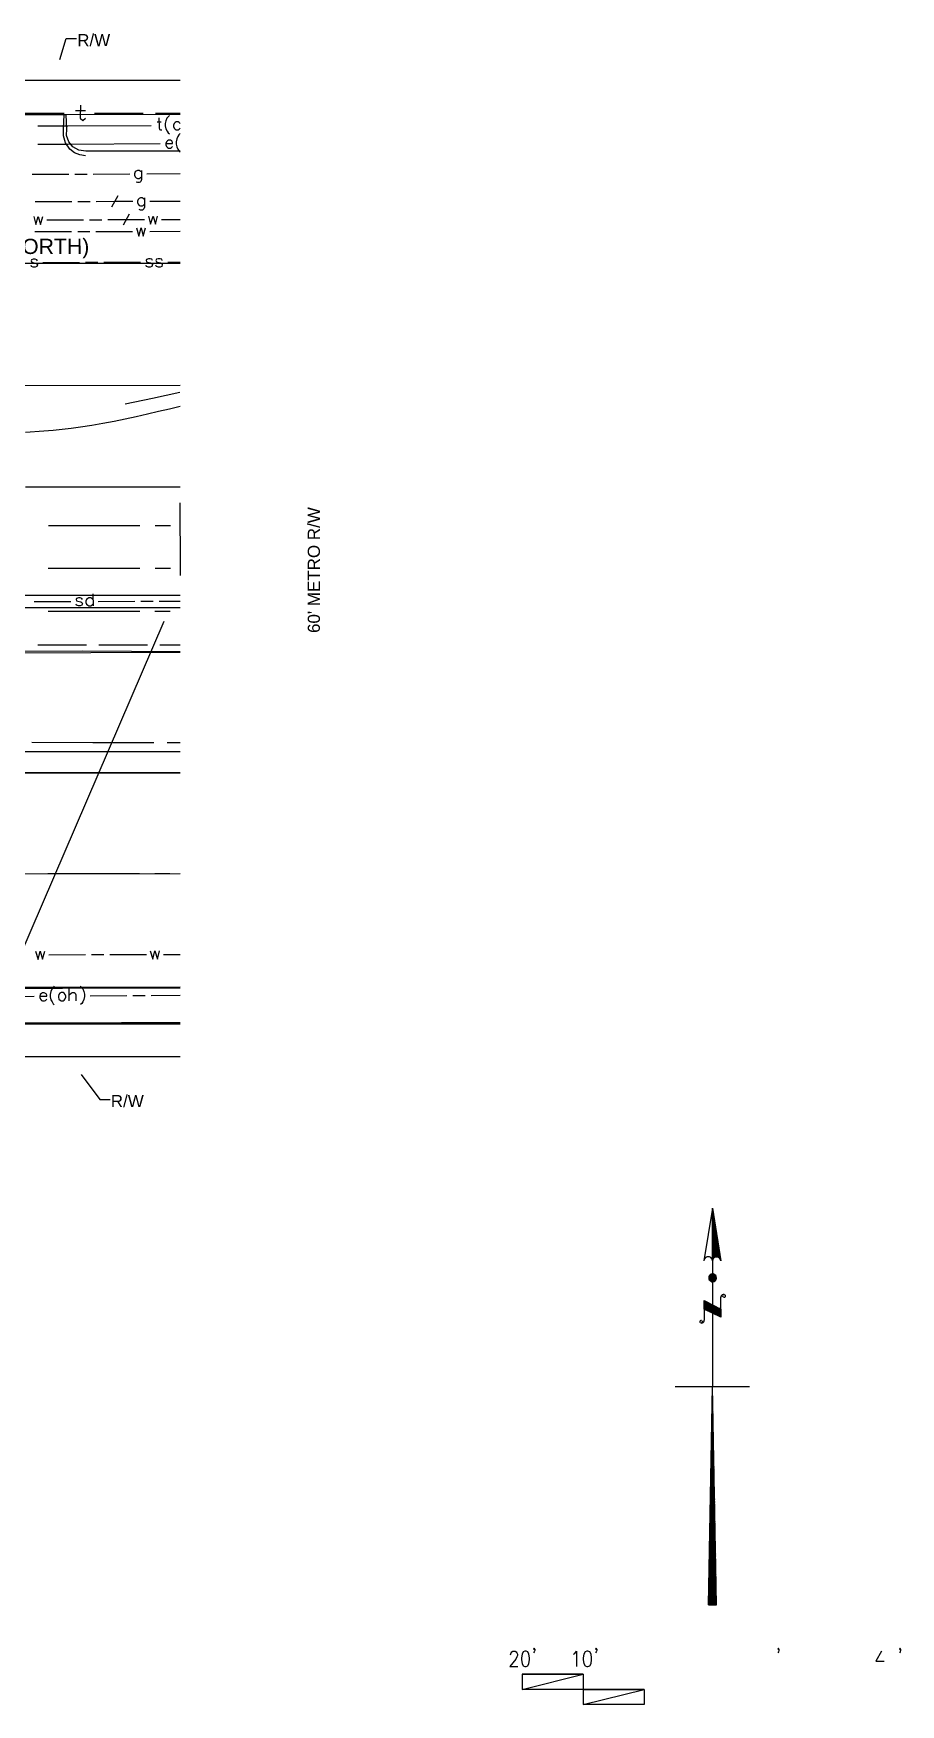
# Model space of a CAD drawing. Header units: feet. Extents: x 0 to 650, y -1 to 438.
# Drawn here: x 507.4 to 649.5, y 78.5 to 352.4 of the extents above; entities that cross this region are included whole.
import ezdxf

# ---------------------------------------------------------------- set-up
doc = ezdxf.new("R2010")
doc.units = ezdxf.units.FT
for name, color, linetype in [('AGUA', 5, 'CONTINUOUS'), ('AGUA_ABANDONADO', 8, 'CONTINUOUS'), ('ALCANTARILLADO', 3, 'CONTINUOUS'), ('ANOTACION', 8, 'CONTINUOUS'), ('DRENAJE_PLUVIAL', 3, 'CONTINUOUS'), ('EJE_VIA', 7, 'CONTINUOUS'), ('ELECTRICO_AEREO', 1, 'CONTINUOUS'), ('ESTRUCTURAS', 7, 'CONTINUOUS'), ('GAS', 2, 'CONTINUOUS'), ('GAS_ABANDONADO', 8, 'CONTINUOUS'), ('METRO_RW', 140, 'CONTINUOUS'), ('TELECOM', 30, 'CONTINUOUS'), ('TELECOM_AEREO', 30, 'CONTINUOUS'), ('TOPO', 8, 'CONTINUOUS')]:
    doc.layers.add(name, color=color, linetype=linetype)
doc.styles.add('CAD_TEXT', font='Arial')
doc.styles.add('OpenSansCondensed-Light', font='OpenSansCondensed-Light.ttf')
doc.dimstyles.new('EZDXF', dxfattribs={"dimtxt": 0.25, "dimasz": 0.175, "dimexe": 0.375, "dimexo": 0.125, "dimgap": 0.1, "dimtad": 1, "dimlfac": 100, "dimzin": 12, "dimdsep": 46, "dimtxsty": 'OpenSansCondensed-Light', "dimblk": 'ARCHTICK', "dimcen": 2.5, "dimazin": 3, "dimtfac": 0.5, "dimtmove": 2, "dimatfit": 3})

# ---------------------------------------------------------------- blocks, each defined once
blk = doc.blocks.new('_ARCHTICK')
at = {"color": 0, "linetype": 'BYBLOCK', "const_width": 0.15}
blk.add_lwpolyline([(-0.5, -0.5), (0.5, 0.5)], dxfattribs=at)

msp = doc.modelspace()

# ---------------------------------------------------------------- linework, layer by layer
at = {"layer": 'AGUA'}
for p, q in [((507.67, 319.9), (513.67, 319.9)), ((514.67, 319.9), (516.67, 319.9)), ((517.67, 319.9), (523.67, 319.93)), ((526.47, 319.93), (531.47, 319.97)), ((509.93, 201.4), (515.93, 201.43)), ((516.93, 201.43), (518.93, 201.43)), ((519.93, 201.43), (525.93, 201.47)), ((528.73, 201.47), (531.47, 201.47))]:
    msp.add_line(p, q, dxfattribs=at)
for points in [[(524.3, 320.5), (524.67, 319.17), (525.07, 320.5), (525.43, 319.17), (525.8, 320.5)], [(507.77, 201.97), (508.17, 200.63), (508.53, 202), (508.93, 200.67), (509.3, 202)], [(526.57, 202.03), (526.97, 200.7), (527.33, 202.03), (527.73, 200.7), (528.1, 202.03)]]:
    msp.add_lwpolyline(points, dxfattribs=at)
at = {"layer": 'AGUA_ABANDONADO'}
for p, q in [((509.63, 321.83), (515.63, 321.83)), ((516.63, 321.83), (518.63, 321.83)), ((519.63, 321.87), (522.63, 321.87)), ((523.13, 322.77), (522.1, 320.93)), ((522.63, 321.87), (525.63, 321.87)), ((528.43, 321.87), (531.47, 321.9))]:
    msp.add_line(p, q, dxfattribs=at)
for points in [[(507.47, 322.4), (507.83, 321.07), (508.2, 322.4), (508.6, 321.07), (508.97, 322.4)], [(526.27, 322.43), (526.63, 321.1), (527.03, 322.43), (527.4, 321.1), (527.77, 322.43)]]:
    msp.add_lwpolyline(points, dxfattribs=at)
at = {"layer": 'ALCANTARILLADO'}
for p, q in [((508.97, 314.83), (514.97, 314.83)), ((515.97, 314.87), (517.97, 314.87)), ((518.97, 314.87), (524.97, 314.87)), ((529.47, 314.87), (531.47, 314.9))]:
    msp.add_line(p, q, dxfattribs=at)
for points in [[(508.07, 315.13), (507.97, 315.3), (507.7, 315.4), (507.4, 315.4), (507.1, 315.3), (507.03, 315.13), (507.1, 314.93), (507.3, 314.83), (507.77, 314.73), (507.97, 314.63), (508.07, 314.47), (507.97, 314.17), (507.7, 314.07), (507.4, 314.07), (507.1, 314.17), (507.03, 314.37)], [(526.93, 315.17), (526.83, 315.37), (526.53, 315.43), (526.27, 315.43), (525.97, 315.33), (525.87, 315.17), (525.97, 314.97), (526.17, 314.87), (526.63, 314.77), (526.83, 314.7), (526.93, 314.5), (526.83, 314.2), (526.57, 314.1), (526.27, 314.1), (525.97, 314.2), (525.87, 314.4)], [(528.53, 315.17), (528.47, 315.37), (528.17, 315.43), (527.87, 315.43), (527.6, 315.37), (527.5, 315.17), (527.6, 314.97), (527.8, 314.87), (528.27, 314.8), (528.47, 314.7), (528.53, 314.5), (528.47, 314.2), (528.17, 314.1), (527.9, 314.1), (527.6, 314.2), (527.5, 314.4)]]:
    msp.add_lwpolyline(points, dxfattribs=at)
at = {"layer": 'DRENAJE_PLUVIAL'}
for p, q in [((259.33, 260.2), (531.47, 260.33)), ((517.17, 260.57), (517.2, 258.57)), ((259.33, 258.2), (531.47, 258.33)), ((507.53, 259.3), (513.53, 259.3)), ((518.03, 259.3), (524.03, 259.33)), ((525.03, 259.33), (527.03, 259.33)), ((528.03, 259.33), (531.47, 259.33))]:
    msp.add_line(p, q, dxfattribs=at)
for points in [[(515.47, 259.6), (515.37, 259.8), (515.1, 259.9), (514.8, 259.9), (514.5, 259.8), (514.43, 259.6), (514.5, 259.4), (514.7, 259.33), (515.17, 259.23), (515.37, 259.13), (515.47, 258.93), (515.37, 258.67), (515.1, 258.57), (514.8, 258.57), (514.5, 258.67), (514.43, 258.83)], [(517.17, 259.6), (517, 259.8), (516.8, 259.9), (516.5, 259.9), (516.33, 259.8), (516.13, 259.6), (516.03, 259.33), (516.03, 259.13), (516.13, 258.83), (516.33, 258.67), (516.5, 258.57), (516.8, 258.57), (517, 258.67), (517.17, 258.83)]]:
    msp.add_lwpolyline(points, dxfattribs=at)
at = {"layer": 'EJE_VIA'}
for p, q in [((531.47, 314.67), (332.8, 314.57)), ((507.87, 314.67), (505.37, 314.67)), ((525.37, 314.67), (510.37, 314.67)), ((530.37, 314.67), (527.87, 314.67)), ((524.87, 264.67), (509.83, 264.67)), ((529.87, 264.67), (527.37, 264.67)), ((524.8, 214.67), (509.8, 214.67)), ((529.8, 214.67), (527.3, 214.67))]:
    msp.add_line(p, q, dxfattribs=at)
msp.add_lwpolyline([(531.47, 214.67), (331.77, 214.57), (131.87, 214.5)], dxfattribs=at)
at = {"layer": 'ELECTRICO_AEREO'}
for p, q in [((501.53, 194.53), (507.53, 194.6)), ((513.3, 193.87), (513.3, 195.87)), ((516.73, 194.67), (522.73, 194.7)), ((523.73, 194.7), (525.73, 194.73)), ((526.73, 194.73), (531.47, 194.77))]:
    msp.add_line(p, q, dxfattribs=at)
for points in [[(508.13, 334.23), (513.03, 334.23), (528.17, 334.33)], [(529.1, 334.33), (530.23, 334.33), (530.23, 334.53), (530.13, 334.7), (530.03, 334.8), (529.87, 334.9), (529.57, 334.9), (529.37, 334.8), (529.2, 334.6), (529.1, 334.33), (529.1, 334.13), (529.2, 333.87), (529.4, 333.67), (529.57, 333.57), (529.87, 333.57), (530.07, 333.67), (530.23, 333.87)], [(531.47, 335.97), (531.27, 335.77), (531.1, 335.47), (530.9, 335.1), (530.8, 334.63), (530.8, 334.23), (530.9, 333.77), (531.1, 333.4), (531.3, 333.1), (531.47, 332.9)], [(508.47, 194.6), (509.6, 194.6), (509.6, 194.8), (509.5, 195), (509.2, 195.17), (508.93, 195.17), (508.73, 195.07), (508.53, 194.87), (508.47, 194.6), (508.47, 194.4), (508.57, 194.13), (508.73, 193.93), (508.93, 193.83), (509.23, 193.83), (509.4, 193.93), (509.6, 194.13)], [(510.83, 196.23), (510.63, 196.03), (510.43, 195.77), (510.27, 195.37), (510.17, 194.9), (510.17, 194.5), (510.27, 194.03), (510.47, 193.67), (510.67, 193.37), (510.83, 193.2)], [(511.97, 195.2), (511.77, 195.1), (511.6, 194.9), (511.5, 194.63), (511.5, 194.43), (511.6, 194.13), (511.8, 193.97), (511.97, 193.87), (512.27, 193.87), (512.47, 193.97), (512.63, 194.17), (512.73, 194.43), (512.73, 194.63), (512.63, 194.9), (512.43, 195.1), (512.27, 195.2), (511.97, 195.2)], [(513.3, 194.83), (513.6, 195.1), (513.77, 195.2), (514.07, 195.2), (514.27, 195.13), (514.37, 194.83), (514.37, 193.87)], [(515.1, 196.27), (515.3, 196.07), (515.5, 195.8), (515.7, 195.4), (515.8, 194.93), (515.8, 194.57), (515.7, 194.07), (515.5, 193.7), (515.33, 193.4), (515.13, 193.23)]]:
    msp.add_lwpolyline(points, dxfattribs=at)
at = {"layer": 'ESTRUCTURAS'}
for p, q in [((618.7, 159.9), (617.3, 151.23)), ((618.7, 159.9), (618.7, 130.63)), ((618.7, 159.07), (618.83, 159.17)), ((618.83, 159.03), (618.7, 159.17)), ((618.7, 158.87), (618.83, 159)), ((618.87, 158.83), (618.7, 159)), ((618.7, 158.7), (618.87, 158.87)), ((618.9, 158.6), (618.7, 158.8)), ((618.7, 158.53), (618.9, 158.7)), ((618.93, 158.4), (618.7, 158.63)), ((618.7, 158.33), (618.93, 158.53)), ((618.97, 158.2), (618.7, 158.47)), ((618.7, 158.17), (618.93, 158.4)), ((619, 157.97), (618.7, 158.27)), ((618.7, 157.97), (618.97, 158.23)), ((619.03, 157.77), (618.7, 158.1)), ((618.7, 157.8), (619, 158.07)), ((618.7, 157.63), (619, 157.93)), ((619.07, 157.57), (618.7, 157.93)), ((618.7, 157.43), (619.03, 157.77)), ((619.1, 157.33), (618.7, 157.73)), ((618.7, 157.27), (619.07, 157.6)), ((619.13, 157.13), (618.7, 157.57)), ((618.7, 157.07), (619.1, 157.47)), ((619.17, 156.9), (618.7, 157.37)), ((618.7, 156.9), (619.1, 157.3)), ((619.2, 156.7), (618.7, 157.2)), ((618.7, 156.73), (619.13, 157.17)), ((619.23, 156.5), (618.7, 157.03)), ((618.7, 156.53), (619.17, 157)), ((618.7, 156.37), (619.2, 156.83)), ((619.27, 156.27), (618.7, 156.83)), ((618.7, 156.17), (619.2, 156.7)), ((619.3, 156.07), (618.7, 156.67)), ((618.7, 156), (619.23, 156.53)), ((619.33, 155.83), (618.7, 156.47)), ((618.7, 155.83), (619.27, 156.37)), ((619.37, 155.63), (618.7, 156.3)), ((618.7, 155.63), (619.3, 156.23)), ((619.4, 155.43), (618.7, 156.13)), ((618.7, 155.47), (619.3, 156.07)), ((619.43, 155.2), (618.7, 155.93)), ((618.7, 155.3), (619.33, 155.9)), ((618.7, 155.1), (619.37, 155.77)), ((619.47, 155), (618.7, 155.77)), ((618.7, 154.93), (619.37, 155.6)), ((619.5, 154.8), (618.7, 155.57)), ((618.7, 154.73), (619.4, 155.43)), ((619.53, 154.57), (618.7, 155.4)), ((618.7, 154.57), (619.43, 155.3)), ((619.57, 154.37), (618.7, 155.23)), ((618.7, 154.4), (619.47, 155.13)), ((619.6, 154.13), (618.7, 155.03)), ((618.7, 154.2), (619.47, 154.97)), ((619.63, 153.93), (618.7, 154.87)), ((618.7, 154.03), (619.5, 154.83)), ((619.67, 153.73), (618.7, 154.7)), ((618.7, 153.83), (619.53, 154.67)), ((618.7, 153.67), (619.57, 154.5)), ((619.7, 153.5), (618.7, 154.5)), ((618.7, 153.5), (619.57, 154.37)), ((619.73, 153.3), (618.7, 154.33)), ((618.7, 153.3), (619.6, 154.2)), ((619.77, 153.07), (618.7, 154.13)), ((618.7, 153.13), (619.63, 154.03)), ((619.8, 152.87), (618.7, 153.97)), ((618.7, 152.97), (619.63, 153.9)), ((619.83, 152.67), (618.7, 153.8)), ((618.7, 152.77), (619.67, 153.73)), ((619.87, 152.43), (618.7, 153.6)), ((618.7, 152.6), (619.7, 153.57)), ((618.7, 152.4), (619.73, 153.43)), ((619.9, 152.23), (618.7, 153.43)), ((618.7, 152.23), (619.73, 153.27)), ((619.93, 152), (618.7, 153.23)), ((618.7, 152.07), (619.77, 153.1)), ((619.97, 151.8), (618.7, 153.07)), ((618.7, 151.87), (619.8, 152.97)), ((620, 151.6), (618.7, 152.9)), ((618.7, 151.7), (619.83, 152.8)), ((619.53, 151.87), (618.7, 152.7)), ((618.7, 151.5), (619.83, 152.63)), ((619.37, 151.87), (618.7, 152.53)), ((619.2, 151.87), (618.7, 152.37)), ((619.07, 151.8), (618.7, 152.17)), ((618.97, 151.73), (618.7, 152)), ((618.87, 151.63), (618.7, 151.8)), ((618.8, 151.53), (618.7, 151.63)), ((619.23, 151.87), (619.87, 152.5)), ((619.43, 151.87), (619.9, 152.33)), ((619.6, 151.87), (619.9, 152.17)), ((619.7, 151.8), (619.93, 152.03)), ((619.8, 151.7), (619.97, 151.87)), ((618.1, 148.6), (618.6, 149.07)), ((618.1, 148.4), (618.7, 149)), ((618.7, 148), (618.1, 148.6)), ((618.7, 147.83), (618.1, 148.43)), ((618.13, 148.23), (618.7, 148.8)), ((618.7, 148.2), (618.17, 148.73)), ((618.47, 147.9), (618.17, 148.17)), ((618.2, 148.1), (618.7, 148.63)), ((618.7, 148.4), (618.23, 148.87)), ((618.27, 148), (618.7, 148.43)), ((618.7, 148.6), (618.33, 148.97)), ((618.4, 147.93), (618.7, 148.23)), ((618.7, 148.77), (618.47, 149.03)), ((618.53, 147.87), (618.7, 148.03)), ((618.7, 148.97), (618.6, 149.1)), ((618.7, 149), (618.8, 149.1)), ((618.7, 148.8), (618.97, 149.07)), ((618.7, 148.63), (619.07, 149)), ((619.37, 148.33), (618.7, 148.97)), ((618.7, 148.43), (619.2, 148.9)), ((618.7, 148.23), (619.27, 148.8)), ((619.3, 148.2), (618.7, 148.77)), ((618.7, 148.03), (619.33, 148.67)), ((619.23, 148.07), (618.7, 148.6)), ((618.7, 147.87), (619.37, 148.5)), ((619.13, 147.97), (618.7, 148.4)), ((619.03, 147.9), (618.7, 148.2)), ((618.87, 147.83), (618.7, 148)), ((619.37, 148.5), (618.77, 149.1)), ((618.9, 147.83), (619.33, 148.3)), ((619.3, 148.77), (619.03, 149)), ((620.1, 142.03), (620.1, 145.27)), ((617.33, 143.3), (617.33, 144.73)), ((617.33, 144.73), (620.1, 143.33)), ((617.33, 144.73), (617.33, 141.5)), ((617.33, 144.6), (617.47, 144.7)), ((617.33, 144.4), (617.57, 144.63)), ((618.7, 143.23), (617.33, 144.6)), ((617.33, 144.2), (617.7, 144.57)), ((617.33, 144), (617.83, 144.5)), ((617.33, 143.83), (617.97, 144.43)), ((618.7, 143.03), (617.33, 144.4)), ((617.33, 143.63), (618.1, 144.37)), ((617.33, 143.43), (618.2, 144.3)), ((618.7, 142.83), (617.33, 144.2)), ((618.67, 142.7), (617.33, 144)), ((618.33, 142.83), (617.33, 143.83)), ((617.97, 143), (617.33, 143.63)), ((617.6, 143.17), (617.33, 143.43)), ((617.4, 143.27), (618.33, 144.23)), ((618.7, 143.4), (617.43, 144.7)), ((617.5, 143.23), (618.47, 144.17)), ((617.63, 143.17), (618.6, 144.1)), ((617.77, 143.1), (618.7, 144.03)), ((618.7, 143.6), (617.83, 144.5)), ((617.9, 143.03), (618.7, 143.83)), ((618.03, 142.97), (618.7, 143.63)), ((618.17, 142.9), (618.7, 143.47)), ((618.7, 143.8), (618.2, 144.3)), ((618.3, 142.87), (618.7, 143.27)), ((618.43, 142.8), (618.7, 143.07)), ((618.57, 142.73), (618.7, 142.87)), ((618.7, 144), (618.6, 144.1)), ((620.1, 142.6), (618.7, 144)), ((618.7, 143.83), (618.83, 143.97)), ((618.7, 143.63), (618.97, 143.9)), ((618.7, 143.47), (619.1, 143.83)), ((620.1, 142.43), (618.7, 143.8)), ((618.7, 143.27), (619.23, 143.77)), ((618.7, 143.07), (619.37, 143.73)), ((618.7, 142.87), (619.5, 143.67)), ((618.7, 142.7), (619.6, 143.6)), ((620.1, 142.23), (618.7, 143.6)), ((620.1, 142.03), (618.7, 143.4)), ((619.73, 142.2), (618.7, 143.23)), ((619.4, 142.37), (618.7, 143.03)), ((619.03, 142.53), (618.7, 142.83)), ((618.83, 142.6), (619.73, 143.53)), ((620.1, 142.8), (618.97, 143.9)), ((618.97, 142.57), (619.87, 143.47)), ((619.1, 142.5), (620, 143.4)), ((619.23, 142.43), (620.1, 143.3)), ((620.1, 143), (619.37, 143.7)), ((619.37, 142.37), (620.1, 143.1)), ((619.47, 142.3), (620.1, 142.93)), ((619.6, 142.27), (620.1, 142.73)), ((619.73, 142.2), (620.1, 142.53)), ((620.1, 143.2), (619.77, 143.5)), ((619.87, 142.13), (620.1, 142.33)), ((620, 142.07), (620.1, 142.17)), ((612.6, 130.63), (624.8, 130.63)), ((618.03, 94.9), (618.7, 130.63)), ((618.63, 127.5), (618.77, 127.6)), ((618.63, 127.3), (618.77, 127.43)), ((618.77, 127.27), (618.63, 127.4)), ((618.63, 127.1), (618.77, 127.23)), ((618.77, 127.07), (618.63, 127.2)), ((618.63, 126.9), (618.77, 127.03)), ((618.77, 126.87), (618.63, 127)), ((618.63, 126.7), (618.77, 126.87)), ((618.77, 126.67), (618.63, 126.83)), ((618.63, 126.53), (618.77, 126.67)), ((618.8, 126.47), (618.63, 126.63)), ((618.63, 126.33), (618.8, 126.47)), ((618.8, 126.3), (618.63, 126.43)), ((618.63, 126.13), (618.8, 126.3)), ((618.8, 126.1), (618.63, 126.27)), ((618.63, 125.93), (618.8, 126.1)), ((618.8, 125.9), (618.63, 126.07)), ((618.67, 128.27), (618.77, 128.37)), ((618.77, 128.23), (618.67, 128.33)), ((618.67, 128.07), (618.77, 128.17)), ((618.77, 128.03), (618.67, 128.13)), ((618.67, 127.9), (618.77, 128)), ((618.77, 127.83), (618.67, 127.97)), ((618.67, 127.7), (618.77, 127.8)), ((618.77, 127.67), (618.67, 127.77)), ((618.77, 127.47), (618.67, 127.57)), ((618.57, 123.8), (618.83, 124.03)), ((618.57, 123.6), (618.83, 123.83)), ((618.83, 123.57), (618.57, 123.8)), ((618.57, 123.4), (618.83, 123.67)), ((618.83, 123.37), (618.57, 123.63)), ((618.57, 123.2), (618.83, 123.47)), ((618.83, 123.17), (618.57, 123.43)), ((618.57, 123), (618.83, 123.3)), ((618.87, 122.97), (618.57, 123.23)), ((618.6, 125.53), (618.8, 125.73)), ((618.8, 125.5), (618.6, 125.7)), ((618.6, 125.33), (618.8, 125.53)), ((618.8, 125.3), (618.6, 125.5)), ((618.6, 125.17), (618.8, 125.37)), ((618.8, 125.1), (618.6, 125.33)), ((618.6, 124.97), (618.8, 125.17)), ((618.8, 124.93), (618.6, 125.13)), ((618.6, 124.77), (618.8, 124.97)), ((618.83, 124.73), (618.6, 124.93)), ((618.6, 124.57), (618.83, 124.8)), ((618.83, 124.53), (618.6, 124.77)), ((618.6, 124.37), (618.83, 124.6)), ((618.83, 124.33), (618.6, 124.57)), ((618.6, 124.17), (618.83, 124.4)), ((618.83, 124.13), (618.6, 124.37)), ((618.6, 123.97), (618.83, 124.23)), ((618.83, 123.93), (618.6, 124.2)), ((618.83, 123.73), (618.6, 124)), ((618.63, 125.73), (618.8, 125.93)), ((618.8, 125.7), (618.63, 125.87)), ((618.5, 120.27), (618.9, 120.67)), ((618.53, 122.03), (618.87, 122.33)), ((618.53, 121.83), (618.87, 122.17)), ((618.87, 121.8), (618.53, 122.13)), ((618.53, 121.63), (618.87, 121.97)), ((618.87, 121.6), (618.53, 121.93)), ((618.53, 121.43), (618.87, 121.77)), ((618.87, 121.4), (618.53, 121.73)), ((618.53, 121.23), (618.87, 121.6)), ((618.9, 121.2), (618.53, 121.57)), ((618.53, 121.07), (618.87, 121.4)), ((618.9, 121.03), (618.53, 121.37)), ((618.53, 120.87), (618.9, 121.2)), ((618.9, 120.83), (618.53, 121.17)), ((618.53, 120.67), (618.9, 121.03)), ((618.9, 120.63), (618.53, 121)), ((618.53, 120.47), (618.9, 120.83)), ((618.9, 120.43), (618.53, 120.8)), ((618.9, 120.23), (618.53, 120.6)), ((618.57, 122.8), (618.83, 123.1)), ((618.87, 122.77), (618.57, 123.07)), ((618.57, 122.6), (618.87, 122.9)), ((618.87, 122.57), (618.57, 122.87)), ((618.57, 122.43), (618.87, 122.73)), ((618.87, 122.37), (618.57, 122.7)), ((618.57, 122.23), (618.87, 122.53)), ((618.87, 122.2), (618.57, 122.5)), ((618.87, 122), (618.57, 122.3)), ((618.47, 118.5), (618.93, 118.97)), ((618.47, 118.33), (618.93, 118.77)), ((618.47, 118.13), (618.93, 118.57)), ((618.93, 118.1), (618.47, 118.53)), ((618.47, 117.93), (618.93, 118.4)), ((618.93, 117.9), (618.47, 118.37)), ((618.47, 117.73), (618.93, 118.2)), ((618.93, 117.7), (618.47, 118.17)), ((618.47, 117.53), (618.93, 118.03)), ((618.97, 117.5), (618.47, 118)), ((618.47, 117.33), (618.93, 117.83)), ((618.97, 117.3), (618.47, 117.8)), ((618.5, 120.07), (618.9, 120.47)), ((618.5, 119.87), (618.9, 120.27)), ((618.9, 119.83), (618.5, 120.23)), ((618.5, 119.7), (618.9, 120.1)), ((618.9, 119.67), (618.5, 120.07)), ((618.5, 119.5), (618.9, 119.9)), ((618.9, 119.47), (618.5, 119.87)), ((618.5, 119.3), (618.9, 119.7)), ((618.93, 119.27), (618.5, 119.67)), ((618.5, 119.1), (618.9, 119.53)), ((618.93, 119.07), (618.5, 119.5)), ((618.5, 118.9), (618.93, 119.33)), ((618.93, 118.87), (618.5, 119.3)), ((618.5, 118.7), (618.93, 119.13)), ((618.93, 118.67), (618.5, 119.1)), ((618.93, 118.47), (618.5, 118.93)), ((618.93, 118.3), (618.5, 118.73)), ((618.9, 120.03), (618.53, 120.43)), ((618.4, 115), (619, 115.57)), ((618.4, 114.8), (619, 115.4)), ((618.4, 114.6), (619, 115.2)), ((618.43, 116.77), (618.97, 117.27)), ((618.43, 116.57), (618.97, 117.07)), ((618.43, 116.37), (618.97, 116.9)), ((618.43, 116.17), (618.97, 116.7)), ((618.97, 116.13), (618.43, 116.67)), ((618.43, 115.97), (618.97, 116.5)), ((618.97, 115.93), (618.43, 116.47)), ((618.43, 115.77), (618.97, 116.33)), ((619, 115.73), (618.43, 116.3)), ((618.43, 115.6), (618.97, 116.13)), ((619, 115.57), (618.43, 116.1)), ((618.43, 115.4), (618.97, 115.93)), ((619, 115.37), (618.43, 115.9)), ((618.43, 115.2), (619, 115.77)), ((619, 115.17), (618.43, 115.73)), ((619, 114.97), (618.43, 115.53)), ((619, 114.77), (618.43, 115.37)), ((619, 114.57), (618.43, 115.17)), ((618.47, 117.13), (618.97, 117.63)), ((618.97, 117.1), (618.47, 117.6)), ((618.47, 116.97), (618.97, 117.47)), ((618.97, 116.93), (618.47, 117.43)), ((618.97, 116.73), (618.47, 117.23)), ((618.97, 116.53), (618.47, 117.03)), ((618.97, 116.33), (618.47, 116.87)), ((618.37, 113.03), (619.03, 113.7)), ((618.37, 112.87), (619.03, 113.5)), ((618.37, 112.67), (619.03, 113.33)), ((618.37, 112.47), (619.03, 113.13)), ((619.03, 112.43), (618.37, 113.1)), ((618.37, 112.27), (619.03, 112.93)), ((619.07, 112.23), (618.37, 112.9)), ((618.37, 112.07), (619.03, 112.77)), ((619.07, 112.03), (618.37, 112.73)), ((618.37, 111.87), (619.03, 112.57)), ((619.07, 111.83), (618.37, 112.53)), ((618.37, 111.7), (619.03, 112.37)), ((619.07, 111.63), (618.37, 112.33)), ((618.4, 114.4), (619, 115)), ((619, 114.37), (618.4, 114.97)), ((618.4, 114.23), (619, 114.83)), ((619, 114.2), (618.4, 114.8)), ((618.4, 114.03), (619, 114.63)), ((619.03, 114), (618.4, 114.6)), ((618.4, 113.83), (619, 114.43)), ((619.03, 113.8), (618.4, 114.4)), ((618.4, 113.63), (619, 114.27)), ((619.03, 113.6), (618.4, 114.23)), ((618.4, 113.43), (619, 114.07)), ((619.03, 113.4), (618.4, 114.03)), ((618.4, 113.23), (619.03, 113.87)), ((619.03, 113.2), (618.4, 113.83)), ((619.03, 113), (618.4, 113.67)), ((619.03, 112.83), (618.4, 113.47)), ((619.03, 112.63), (618.4, 113.27)), ((618.3, 109.53), (619.1, 110.3)), ((618.3, 109.33), (619.1, 110.13)), ((618.3, 109.13), (619.1, 109.93)), ((618.3, 108.97), (619.1, 109.73)), ((618.3, 108.77), (619.1, 109.57)), ((618.33, 111.3), (619.07, 112)), ((618.33, 111.1), (619.07, 111.8)), ((618.33, 110.9), (619.07, 111.63)), ((618.33, 110.7), (619.07, 111.43)), ((619.07, 110.67), (618.33, 111.4)), ((618.33, 110.5), (619.07, 111.23)), ((619.1, 110.47), (618.33, 111.2)), ((618.33, 110.33), (619.07, 111.07)), ((619.1, 110.27), (618.33, 111.03)), ((618.33, 110.13), (619.07, 110.87)), ((619.1, 110.1), (618.33, 110.83)), ((618.33, 109.93), (619.07, 110.7)), ((619.1, 109.9), (618.33, 110.67)), ((618.33, 109.73), (619.07, 110.5)), ((619.1, 109.7), (618.33, 110.47)), ((619.1, 109.5), (618.33, 110.27)), ((619.1, 109.3), (618.33, 110.1)), ((619.1, 109.1), (618.33, 109.9)), ((619.1, 108.9), (618.33, 109.7)), ((618.37, 111.5), (619.07, 112.2)), ((619.07, 111.47), (618.37, 112.17)), ((619.07, 111.27), (618.37, 111.97)), ((619.07, 111.07), (618.37, 111.77)), ((619.07, 110.87), (618.37, 111.6)), ((618.23, 106.03), (619.13, 106.93)), ((618.27, 107.77), (619.13, 108.6)), ((618.27, 107.6), (619.13, 108.43)), ((618.27, 107.4), (619.13, 108.23)), ((618.27, 107.2), (619.13, 108.07)), ((618.27, 107), (619.13, 107.87)), ((619.13, 106.97), (618.27, 107.83)), ((618.27, 106.8), (619.13, 107.67)), ((619.17, 106.77), (618.27, 107.63)), ((618.27, 106.6), (619.13, 107.5)), ((619.17, 106.57), (618.27, 107.47)), ((618.27, 106.4), (619.13, 107.3)), ((619.17, 106.37), (618.27, 107.27)), ((618.27, 106.23), (619.13, 107.1)), ((619.17, 106.17), (618.27, 107.07)), ((619.17, 106), (618.27, 106.9)), ((619.1, 108.73), (618.3, 109.53)), ((618.3, 108.57), (619.1, 109.37)), ((619.13, 108.53), (618.3, 109.33)), ((618.3, 108.37), (619.1, 109.17)), ((619.13, 108.33), (618.3, 109.13)), ((618.3, 108.17), (619.1, 109)), ((619.13, 108.13), (618.3, 108.97)), ((618.3, 107.97), (619.1, 108.8)), ((619.13, 107.93), (618.3, 108.77)), ((619.13, 107.73), (618.3, 108.57)), ((619.13, 107.53), (618.3, 108.4)), ((619.13, 107.37), (618.3, 108.2)), ((619.13, 107.17), (618.3, 108.03)), ((618.2, 104.27), (619.17, 105.23)), ((618.2, 104.07), (619.2, 105.03)), ((618.2, 103.87), (619.2, 104.87)), ((618.2, 103.67), (619.2, 104.67)), ((618.2, 103.5), (619.2, 104.47)), ((618.2, 103.3), (619.2, 104.3)), ((619.23, 103.27), (618.2, 104.27)), ((618.2, 103.1), (619.2, 104.1)), ((619.23, 103.07), (618.2, 104.07)), ((618.23, 105.83), (619.17, 106.73)), ((618.23, 105.63), (619.17, 106.53)), ((618.23, 105.43), (619.17, 106.37)), ((618.23, 105.23), (619.17, 106.17)), ((618.23, 105.03), (619.17, 105.97)), ((619.2, 105), (618.23, 105.93)), ((618.23, 104.87), (619.17, 105.8)), ((619.2, 104.8), (618.23, 105.77)), ((618.23, 104.67), (619.17, 105.6)), ((619.2, 104.63), (618.23, 105.57)), ((618.23, 104.47), (619.17, 105.43)), ((619.2, 104.43), (618.23, 105.4)), ((619.2, 104.23), (618.23, 105.2)), ((619.2, 104.03), (618.23, 105)), ((619.2, 103.83), (618.23, 104.83)), ((619.2, 103.63), (618.23, 104.63)), ((619.2, 103.43), (618.23, 104.43)), ((619.17, 105.8), (618.27, 106.7)), ((619.17, 105.6), (618.27, 106.5)), ((619.17, 105.4), (618.27, 106.33)), ((619.17, 105.2), (618.27, 106.13)), ((618.13, 100.57), (619.23, 101.67)), ((618.13, 100.37), (619.27, 101.47)), ((618.17, 102.5), (619.2, 103.53)), ((618.17, 102.3), (619.2, 103.37)), ((618.17, 102.13), (619.23, 103.17)), ((618.17, 101.93), (619.23, 102.97)), ((618.17, 101.73), (619.23, 102.8)), ((618.17, 101.53), (619.23, 102.6)), ((618.17, 101.33), (619.23, 102.4)), ((619.27, 101.3), (618.17, 102.37)), ((618.17, 101.13), (619.23, 102.23)), ((619.27, 101.1), (618.17, 102.2)), ((618.17, 100.93), (619.23, 102.03)), ((619.27, 100.9), (618.17, 102)), ((618.17, 100.77), (619.23, 101.83)), ((619.27, 100.73), (618.17, 101.8)), ((619.27, 100.53), (618.17, 101.63)), ((619.27, 100.33), (618.17, 101.43)), ((618.2, 102.9), (619.2, 103.9)), ((619.23, 102.87), (618.2, 103.87)), ((618.2, 102.7), (619.2, 103.73)), ((619.23, 102.67), (618.2, 103.7)), ((619.23, 102.47), (618.2, 103.5)), ((619.23, 102.27), (618.2, 103.3)), ((619.23, 102.1), (618.2, 103.13)), ((619.23, 101.9), (618.2, 102.93)), ((619.23, 101.7), (618.2, 102.77)), ((619.27, 101.5), (618.2, 102.57)), ((618.1, 98.8), (619.27, 99.97)), ((618.1, 98.6), (619.27, 99.77)), ((618.1, 98.4), (619.3, 99.6)), ((618.1, 98.2), (619.3, 99.4)), ((618.1, 98.03), (619.3, 99.2)), ((618.1, 97.83), (619.3, 99.03)), ((618.1, 97.63), (619.3, 98.83)), ((619.33, 97.6), (618.1, 98.8)), ((618.1, 97.43), (619.3, 98.63)), ((619.33, 97.4), (618.1, 98.6)), ((618.13, 100.17), (619.27, 101.27)), ((618.13, 99.97), (619.27, 101.1)), ((618.13, 99.77), (619.27, 100.9)), ((618.13, 99.57), (619.27, 100.73)), ((619.3, 99.53), (618.13, 100.7)), ((618.13, 99.4), (619.27, 100.53)), ((619.3, 99.37), (618.13, 100.5)), ((618.13, 99.2), (619.27, 100.33)), ((619.3, 99.17), (618.13, 100.3)), ((618.13, 99), (619.27, 100.17)), ((619.3, 98.97), (618.13, 100.13)), ((619.3, 98.77), (618.13, 99.93)), ((619.3, 98.57), (618.13, 99.73)), ((619.3, 98.37), (618.13, 99.57)), ((619.3, 98.17), (618.13, 99.37)), ((619.3, 98), (618.13, 99.17)), ((619.33, 97.8), (618.13, 99)), ((619.27, 100.13), (618.17, 101.23)), ((619.27, 99.93), (618.17, 101.07)), ((619.3, 99.73), (618.17, 100.87)), ((618.03, 95.3), (619.33, 96.57)), ((618.03, 95.1), (619.33, 96.4)), ((618.03, 94.9), (619.33, 96.2)), ((618.07, 97.03), (619.3, 98.27)), ((618.07, 96.83), (619.3, 98.1)), ((618.07, 96.67), (619.33, 97.9)), ((618.07, 96.47), (619.33, 97.7)), ((618.07, 96.27), (619.33, 97.53)), ((618.07, 96.07), (619.33, 97.33)), ((618.07, 95.87), (619.33, 97.13)), ((619.37, 95.83), (618.07, 97.1)), ((618.07, 95.67), (619.33, 96.97)), ((619.37, 95.63), (618.07, 96.93)), ((618.07, 95.47), (619.33, 96.77)), ((619.37, 95.43), (618.07, 96.73)), ((619.37, 95.27), (618.07, 96.53)), ((619.37, 95.07), (618.07, 96.37)), ((619.37, 94.9), (618.07, 96.17)), ((619.17, 94.9), (618.07, 95.97)), ((618.1, 97.23), (619.3, 98.47)), ((619.33, 97.2), (618.1, 98.43)), ((619.33, 97), (618.1, 98.23)), ((619.33, 96.8), (618.1, 98.07)), ((619.33, 96.63), (618.1, 97.87)), ((619.33, 96.43), (618.1, 97.67)), ((619.33, 96.23), (618.1, 97.5)), ((619.37, 96.03), (618.1, 97.3)), ((618.23, 94.9), (619.37, 96)), ((618.4, 94.9), (618.03, 95.23)), ((618.2, 94.9), (618.03, 95.03)), ((618.97, 94.9), (618.07, 95.8)), ((618.77, 94.9), (618.07, 95.6)), ((618.6, 94.9), (618.07, 95.43)), ((618.4, 94.9), (619.37, 95.83)), ((618.6, 94.9), (619.37, 95.63)), ((618.8, 94.9), (619.37, 95.47)), ((619, 94.9), (619.37, 95.27)), ((619.17, 94.9), (619.37, 95.07))]:
    msp.add_line(p, q, dxfattribs=at)
for points in [[(618.7, 151.23), (618.7, 159.9), (620.07, 151.23), (619.93, 151.63), (619.6, 151.87), (619.17, 151.87), (618.83, 151.63), (618.7, 151.23)], [(618.7, 151.23), (618.7, 151.37), (618.6, 151.6), (618.43, 151.8), (618.33, 151.87), (618.2, 151.9), (618.07, 151.93), (617.93, 151.93), (617.8, 151.9), (617.7, 151.87), (617.57, 151.8), (617.4, 151.6), (617.37, 151.47), (617.3, 151.23)], [(618.8, 147.83), (618.97, 147.87), (619.13, 147.97), (619.27, 148.1), (619.33, 148.23), (619.37, 148.43), (619.33, 148.63), (619.27, 148.8), (619.17, 148.93), (619, 149.03), (618.83, 149.1), (618.67, 149.1), (618.47, 149.07), (618.33, 148.97), (618.2, 148.83), (618.13, 148.67), (618.1, 148.47), (618.1, 148.3), (618.17, 148.13), (618.3, 148), (618.43, 147.9), (618.6, 147.83), (618.8, 147.83)], [(620.7, 145.7), (620.6, 145.73), (620.47, 145.73), (620.3, 145.67), (620.2, 145.57), (620.1, 145.43), (620.1, 145.27)], [(620.47, 145.73), (620.4, 145.63), (620.37, 145.5), (620.43, 145.37)], [(620.53, 145.3), (620.63, 145.3), (620.73, 145.3), (620.83, 145.43), (620.83, 145.57), (620.73, 145.7)], [(620.1, 143.33), (620.1, 142.03), (617.33, 143.3)], [(616.93, 141.47), (616.8, 141.47), (616.67, 141.4), (616.63, 141.27), (616.63, 141.17), (616.73, 141.07)], [(616.77, 141.07), (616.9, 141.03), (617.07, 141.07), (617.2, 141.13), (617.3, 141.27), (617.33, 141.4), (617.33, 141.5)], [(616.97, 141.03), (617.07, 141.17), (617.07, 141.27), (617, 141.4)], [(618.03, 94.9), (619.37, 94.9), (618.7, 130.63)], [(589.6, 87.63), (589.5, 87.77), (589.4, 87.63), (589.6, 87.63)], [(589.6, 87.63), (589.6, 87.4), (589.5, 87.17), (589.4, 87.03)], [(599.73, 87.63), (599.63, 87.77), (599.53, 87.63), (599.73, 87.63)], [(599.73, 87.63), (599.73, 87.4), (599.63, 87.17), (599.53, 87.03)], [(629.6, 87.63), (629.5, 87.77), (629.4, 87.63), (629.6, 87.63)], [(629.6, 87.63), (629.6, 87.4), (629.5, 87.17), (629.4, 87.03)], [(649.53, 87.63), (649.47, 87.77), (649.37, 87.63), (649.47, 87.53)], [(649.53, 87.63), (649.53, 87.4), (649.47, 87.17), (649.37, 87.03)], [(585.6, 86.7), (585.7, 87.03), (585.8, 87.17), (585.97, 87.3), (586.37, 87.3), (586.53, 87.17), (586.63, 87.03), (586.73, 86.8), (586.73, 86.57), (586.63, 86.33), (586.47, 85.97), (585.5, 84.8), (586.83, 84.8)], [(587.97, 87.3), (587.7, 87.17), (587.5, 86.8), (587.4, 86.2), (587.4, 85.87), (587.5, 85.27), (587.7, 84.9), (587.97, 84.8), (588.17, 84.8), (588.47, 84.9), (588.63, 85.27), (588.73, 85.87), (588.73, 86.2), (588.63, 86.8), (588.47, 87.17), (588.17, 87.3), (587.97, 87.3)], [(595.93, 86.8), (596.13, 86.93), (596.4, 87.3), (596.4, 84.8)], [(598.13, 87.3), (597.83, 87.17), (597.63, 86.8), (597.53, 86.2), (597.53, 85.87), (597.63, 85.27), (597.83, 84.9), (598.13, 84.8), (598.3, 84.8), (598.6, 84.9), (598.8, 85.27), (598.87, 85.87), (598.87, 86.2), (598.8, 86.8), (598.6, 87.17), (598.3, 87.3), (598.13, 87.3)], [(646.4, 87.3), (645.47, 85.63), (646.87, 85.63)], [(587.53, 83.53), (587.53, 81.03), (597.53, 83.53), (587.53, 83.53), (597.53, 83.53), (597.53, 81.03), (587.53, 81.03)], [(597.53, 81.03), (597.53, 78.53), (607.53, 81.03), (597.53, 81.03), (607.53, 81.03), (607.53, 78.53), (597.53, 78.53)]]:
    msp.add_lwpolyline(points, dxfattribs=at)
at = {"layer": 'GAS'}
for p, q in [((507.2, 329.33), (513.2, 329.33)), ((514.2, 329.33), (516.2, 329.33)), ((517.2, 329.33), (523.2, 329.37)), ((526, 329.37), (531.47, 329.4)), ((526.5, 324.87), (531.47, 324.9))]:
    msp.add_line(p, q, dxfattribs=at)
for points in [[(525.13, 329.67), (524.93, 329.83), (524.73, 329.93), (524.47, 329.93), (524.27, 329.83), (524.07, 329.67), (523.97, 329.37), (523.97, 329.17), (524.07, 328.9), (524.27, 328.7), (524.47, 328.6), (524.73, 328.6), (524.93, 328.7), (525.13, 328.9)], [(525.63, 325.17), (525.43, 325.33), (525.27, 325.43), (524.97, 325.43), (524.77, 325.33), (524.6, 325.17), (524.5, 324.87), (524.5, 324.67), (524.6, 324.4), (524.77, 324.2), (524.97, 324.1), (525.27, 324.1), (525.43, 324.2), (525.63, 324.4)], [(525.63, 325.43), (525.63, 323.93), (525.53, 323.63), (525.27, 323.43), (524.97, 323.43), (524.77, 323.53)]]:
    msp.add_lwpolyline(points, dxfattribs=at)
at = {"layer": 'GAS_ABANDONADO'}
for p, q in [((507.7, 324.83), (513.7, 324.83)), ((514.7, 324.83), (516.7, 324.83)), ((517.7, 324.83), (520.7, 324.87)), ((521.23, 325.77), (520.2, 323.93)), ((520.7, 324.87), (523.7, 324.87))]:
    msp.add_line(p, q, dxfattribs=at)
msp.add_lwpolyline([(525.13, 329.93), (525.13, 328.43), (525.03, 328.13), (524.93, 328.03), (524.73, 327.93), (524.47, 327.93), (524.27, 328.03)], dxfattribs=at)
at = {"layer": 'METRO_RW'}
for p, q in [((531.47, 344.67), (382.83, 344.6)), ((507.87, 314.67), (505.37, 314.67)), ((525.37, 314.67), (510.37, 314.67)), ((530.37, 314.67), (527.87, 314.67)), ((531.47, 294.67), (332.8, 294.57)), ((524.87, 271.67), (509.87, 271.67)), ((529.87, 271.67), (527.37, 271.67)), ((524.87, 264.67), (509.83, 264.67)), ((529.87, 264.67), (527.37, 264.67)), ((524.83, 257.67), (509.83, 257.67)), ((529.83, 257.67), (527.33, 257.67)), ((531.47, 234.67), (331.77, 234.57)), ((524.8, 214.67), (509.8, 214.67)), ((529.8, 214.67), (527.3, 214.67)), ((531.47, 184.67), (381.73, 184.6))]:
    msp.add_line(p, q, dxfattribs=at)
at = {"layer": 'TELECOM'}
for p, q in [((514.3, 339.77), (515.97, 339.77)), ((504.47, 339.33), (512.47, 339.33)), ((517.43, 339.33), (525.43, 339.33)), ((527.43, 339.33), (531.47, 339.33)), ((508.13, 252.17), (516.13, 252.17)), ((518.13, 252.17), (526.13, 252.17)), ((528.13, 252.17), (531.47, 252.17))]:
    msp.add_line(p, q, dxfattribs=at)
msp.add_lwpolyline([(515.13, 340.6), (515.1, 338.5), (515.53, 338.1), (515.93, 338.5)], dxfattribs=at)
at = {"layer": 'TELECOM_AEREO'}
msp.add_line((527.7, 337.87), (528.37, 337.9), dxfattribs=at)
for points in [[(508.13, 337.23), (513.03, 337.23), (526.7, 337.3)], [(527.97, 338.57), (528, 336.93), (528.07, 336.63), (528.27, 336.57), (528.47, 336.57)], [(529.7, 338.93), (529.5, 338.73), (529.3, 338.47), (529.13, 338.07), (529.03, 337.6), (529.03, 337.23), (529.13, 336.73), (529.33, 336.37), (529.5, 336.07), (529.7, 335.9)], [(530.83, 337.9), (530.63, 337.8), (530.47, 337.6), (530.37, 337.33), (530.37, 337.13), (530.47, 336.83), (530.67, 336.67), (530.83, 336.57), (531.13, 336.57), (531.33, 336.67), (531.47, 336.83)], [(531.47, 337.63), (531.3, 337.8), (531.13, 337.9), (530.83, 337.9)]]:
    msp.add_lwpolyline(points, dxfattribs=at)
at = {"layer": 'TOPO'}
msp.add_line((529.33, 236.17), (531.47, 236.17), dxfattribs=at)
for points in [[(531.47, 339.07), (512.8, 339.03), (512.43, 339.03), (495.3, 339.03), (462.77, 339.03), (416.7, 339.1)], [(515.97, 332.33), (515.03, 332.47), (514.13, 332.83), (513.37, 333.43), (512.67, 334.43), (512.33, 335.57), (512.37, 336.8), (512.43, 339.03)], [(531.47, 333.07), (516, 333.07), (514.87, 333.23), (513.9, 333.77), (513.2, 334.6), (512.83, 335.63), (512.87, 336.73), (512.8, 339.03)], [(522.47, 291.67), (526.93, 292.63), (531.4, 293.57)], [(506.1, 287.03), (509.13, 287.23), (510.63, 287.37), (512.13, 287.53), (513.63, 287.7), (515.13, 287.9), (516.97, 288.17), (518.8, 288.5), (520.63, 288.83), (522.47, 289.2), (524.27, 289.6), (526.1, 290.03), (527.93, 290.47), (529.73, 290.87), (531.47, 291.27)], [(531.47, 278), (506.1, 278)], [(531.43, 275.43), (531.47, 264.6), (531.47, 263.53)], [(372.6, 231), (370, 231.03), (368.63, 231.03), (368.6, 238.6), (368.63, 243.63), (368.6, 251.03), (372.53, 251.1), (375.23, 251.07), (418.17, 251.07), (453.43, 251.07), (480.67, 251.07), (515.53, 251.2), (531.47, 251.07)], [(368.73, 231.07), (368.73, 250.8), (372.4, 250.83), (372.4, 246.93), (375.37, 246.93), (375.33, 250.9), (399.93, 250.9), (429.73, 250.9), (464.9, 250.87), (502.2, 250.9), (531.47, 250.97)], [(507.13, 236.23), (517.13, 236.2), (527.13, 236.17)], [(368.73, 231.07), (369.8, 231.1), (369.83, 235.07), (372.77, 235.17), (372.7, 231.13), (398.3, 231.13), (434.9, 231.23), (467.57, 231.23), (501.97, 231.33), (531.47, 231.27)], [(531.47, 231.17), (502.23, 231.13), (467.97, 231.07), (433.9, 231.03), (395.53, 231)], [(502.3, 196.07), (502.17, 190.07), (531.47, 190.07)], [(502.3, 196.07), (531.47, 196.17)], [(531.47, 190.23), (521.87, 190.23), (502.5, 190.17), (502.5, 191.93), (502.5, 195.9), (521.9, 196), (531.47, 196)], [(531.47, 196), (521.9, 196), (502.5, 195.9), (502.5, 191.93)]]:
    msp.add_lwpolyline(points, dxfattribs=at)

# ---------------------------------------------------------------- texts
at = {"layer": 'ANOTACION', "style": 'CAD_TEXT'}
for s, height, rotation, p in [('R/W', 1.991, 0.2802, (514.6, 350.27)), ('CHANDLER BLVD (NORTH)', 2.4886, 0.1702, (471.77, 316.13)), ("60' METRO R/W", 1.9907, 90, (554.37, 254.13))]:
    msp.add_text(s, height=height, rotation=rotation, dxfattribs=at).set_placement(p)
msp.add_text('R/W', height=1.991, dxfattribs=at).set_placement((520.1, 176.43))

# ---------------------------------------------------------------- leaders
at = {"layer": 'ANOTACION'}
for points in [[(511.73, 348.1), (512.8, 351.53), (514.47, 351.53)], [(528.77, 256), (494.63, 176.9), (494.63, 175.23)], [(515.23, 181.77), (518.3, 177.7), (519.97, 177.7)]]:
    msp.add_leader(points, dimstyle='EZDXF', dxfattribs=at)

doc.saveas('drawing.dxf')
